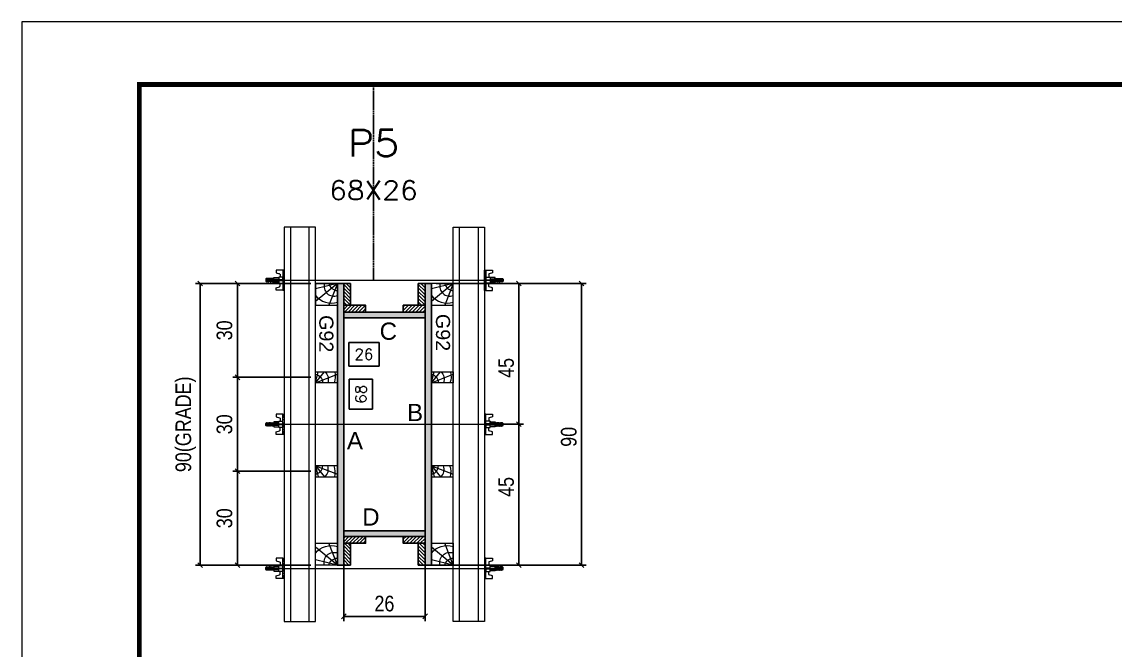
# Model space of a CAD drawing. Extents: x 808 to 7089, y -98 to 17032.
# Drawn here: x 2407 to 3105, y 14334 to 14735 of the extents above; entities that cross this region are included whole.
import ezdxf
from ezdxf.enums import TextEntityAlignment as Align

# ---------------------------------------------------------------- set-up
doc = ezdxf.new("R2010")
doc.units = 0
doc.linetypes.add('DASHED', pattern=[0.75, 0.5, -0.25])
doc.linetypes.add('HIDDEN', pattern=[0.375, 0.25, -0.125])
for name, color, linetype in [('CHAPA', 1, 'Continuous'), ('Cota Seção (2x)', 241, 'Continuous'), ('MEIO_PONT', 93, 'Continuous'), ('Painéis', 200, 'Continuous'), ('SARRAFO', 251, 'Continuous'), ('Texto de Titulo', 7, 'Continuous'), ('Texto Qtd Sarr', 242, 'Continuous'), ('TEXTO_GERAL', 7, 'Continuous')]:
    doc.layers.add(name, color=color, linetype=linetype)
for name, color, linetype, lineweight in [('Folhas', 255, 'Continuous', 9), ('Hachura', 251, 'Continuous', 9), ('Madeira', 126, 'Continuous', 18), ('Perfil Metálico', 224, 'Continuous', 18), ('SARRAFO DE PRESSAO', 251, 'DASHED', 9), ('Texto Seção', 7, 'Continuous', 15)]:
    doc.layers.add(name, color=color, linetype=linetype, lineweight=lineweight)
doc.styles.add('ARIAL', font='arial.ttf')
doc.styles.add('COTA TECNICA 2X', font='techl___.ttf', dxfattribs={"height": 10})
doc.styles.add('ROMANS', font='romans.shx')
doc.styles.add('SANSSERIF', font='sas_____.pfb')
doc.dimstyles.new('SECAO PILAR', dxfattribs={"dimtxt": 10, "dimasz": 3, "dimexe": 3, "dimexo": 3, "dimgap": 3, "dimtad": 1, "dimdec": 1, "dimlfac": 0.5, "dimzin": 12, "dimdsep": 46, "dimtxsty": 'COTA TECNICA 2X', "dimblk1": 'OBLIQUE', "dimblk2": 'OBLIQUE', "dimsah": 1, "dimcen": 0.9, "dimclrd": 256, "dimclre": 256, "dimclrt": 256, "dimadec": 1, "dimazin": 3, "dimtfac": 1, "dimtdec": 1, "dimtmove": 0, "dimatfit": 3, "dimfxl": 1, "dimtolj": 1, "dimtzin": 12, "dimarcsym": 0})
doc.dimstyles.new('SECÇÃO 2', dxfattribs={"dimtxt": 7, "dimasz": 6, "dimexe": 0.18, "dimexo": 2, "dimgap": -4, "dimtad": 3, "dimdec": 1, "dimlfac": 0.5, "dimzin": 12, "dimdsep": 46, "dimtxsty": 'ROMANS', "dimblk": 'ARCHTICK', "dimcen": 0.09, "dimse1": 1, "dimse2": 1, "dimsd1": 1, "dimsd2": 1, "dimclrd": 180, "dimclre": 5, "dimclrt": 1, "dimadec": 0, "dimazin": 3, "dimtfac": 1, "dimtdec": 1, "dimtofl": 0, "dimtmove": 0, "dimatfit": 3, "dimldrblk": 'ARCHTICK', "dimfxl": 1, "dimtolj": 1, "dimtzin": 0, "dimarcsym": 0})

# ---------------------------------------------------------------- blocks, each defined once
blk = doc.blocks.new('9999999999')
at = {"layer": 'Folhas'}
blk.add_lwpolyline([(98138.98, 34190.21), (99623.98, 34190.21), (99623.98, 35240.21), (98138.98, 35240.21)], close=True, dxfattribs=at)
at = {"layer": 'Folhas', "color": 30, "const_width": 3}
blk.add_lwpolyline([(98213.98, 34230.21), (99583.98, 34230.21), (99583.98, 35200.21), (98213.98, 35200.21)], close=True, dxfattribs=at)
blk = doc.blocks.new('titulo1')
at = {"layer": 'Defpoints', "color": 252, "linetype": 'HIDDEN', "ltscale": 2}
blk.add_line((0, 0), (0, 125), dxfattribs=at)
at = {"layer": 'Defpoints', "style": 'ROMANS', "oblique": 15}
blk.add_attdef('FOLHA', text='', height=10, dxfattribs=at).set_placement((0, 15.58), align=Align.MIDDLE_CENTER)
at = {"layer": 'Texto Qtd Sarr', "color": 3, "style": 'ROMANS', "oblique": 15}
for tag, height, p in [('TITULO', 17, (0, 71.45)), ('SEÇÃO', 12, (0, 41.55))]:
    blk.add_attdef(tag, text='', height=height, dxfattribs=at).set_placement(p, align=Align.MIDDLE_CENTER)
blk = doc.blocks.new('*D1506')
at = {"layer": 'Cota Seção (2x)', "color": 180, "lineweight": -2, "transparency": 16777216}
for p, q in [((2630.79, 14507.06), (2615.79, 14507.06)), ((2615.79, 14507.06), (2615.79, 14488.06)), ((2630.79, 14488.06), (2630.79, 14507.06)), ((2615.79, 14488.06), (2630.79, 14488.06))]:
    blk.add_line(p, q, dxfattribs=at)
at = {"layer": 'Defpoints', "color": 0, "transparency": 16777216}
for p in [(2612.31, 14546.33), (2612.31, 14410.33), (2634.79, 14410.33)]:
    blk.add_point(p, dxfattribs=at)
at = {"layer": 'Cota Seção (2x)', "color": 1, "transparency": 16777216, "insert": (2623.29, 14497.56), "char_height": 7, "attachment_point": 5, "rotation": 90, "style": 'ROMANS'}
blk.add_mtext('\\A1;68', dxfattribs=at)
blk = doc.blocks.new('_ArchTick')
at = {"color": 0, "linetype": 'ByBlock', "const_width": 0.15}
blk.add_lwpolyline([(-0.5, -0.5), (0.5, 0.5)], dxfattribs=at)
blk = doc.blocks.new('*D1507')
at = {"layer": 'Cota Seção (2x)', "color": 180, "lineweight": -2, "transparency": 16777216}
for p, q in [((2634.89, 14530.53), (2615.56, 14530.53)), ((2615.56, 14530.53), (2615.56, 14515.53)), ((2634.89, 14515.53), (2634.89, 14530.53)), ((2615.56, 14515.53), (2634.89, 14515.53))]:
    blk.add_line(p, q, dxfattribs=at)
at = {"layer": 'Defpoints', "color": 0, "transparency": 16777216}
for p in [(2612.31, 14546.33), (2664.31, 14546.33), (2664.31, 14511.53)]:
    blk.add_point(p, dxfattribs=at)
at = {"layer": 'Cota Seção (2x)', "color": 1, "transparency": 16777216, "insert": (2625.23, 14523.03), "char_height": 7, "attachment_point": 5, "style": 'ROMANS'}
blk.add_mtext('\\A1;26', dxfattribs=at)
blk = doc.blocks.new('_Oblique')
at = {"color": 0, "linetype": 'ByBlock', "lineweight": -2}
blk.add_line((-0.5, -0.5), (0.5, 0.5), dxfattribs=at)
blk = doc.blocks.new('*D2055')
at = {"layer": 'Cota Seção (2x)', "lineweight": -2, "transparency": 16777216}
for p, q in [((2612.31, 14403.73), (2612.31, 14352.69)), ((2664.31, 14403.73), (2664.31, 14352.69)), ((2612.31, 14355.69), (2664.31, 14355.69))]:
    blk.add_line(p, q, dxfattribs=at)
at = {"layer": 'Defpoints', "color": 0, "transparency": 16777216}
for p in [(2612.31, 14406.73), (2664.31, 14406.73), (2664.31, 14355.69)]:
    blk.add_point(p, dxfattribs=at)
at = {"layer": 'Cota Seção (2x)', "lineweight": -2, "transparency": 16777216, "xscale": 3, "yscale": 3, "zscale": 3, "rotation": 180}
blk.add_blockref('_Oblique', (2612.31, 14355.69), dxfattribs=at)
at = {"layer": 'Cota Seção (2x)', "lineweight": -2, "transparency": 16777216, "xscale": 3, "yscale": 3, "zscale": 3}
blk.add_blockref('_Oblique', (2664.31, 14355.69), dxfattribs=at)
at = {"layer": 'Cota Seção (2x)', "transparency": 16777216, "insert": (2638.31, 14363.79), "char_height": 10, "attachment_point": 5, "style": 'COTA TECNICA 2X'}
blk.add_mtext('\\A1;26', dxfattribs=at)
blk = doc.blocks.new('*D1508')
at = {"layer": 'Cota Seção (2x)', "lineweight": -2, "transparency": 16777216}
for p, q in [((2591.31, 14568.33), (2517.54, 14568.33)), ((2520.54, 14568.33), (2520.54, 14388.33)), ((2591.31, 14388.33), (2517.54, 14388.33))]:
    blk.add_line(p, q, dxfattribs=at)
at = {"layer": 'Defpoints', "color": 0, "transparency": 16777216}
for p in [(2594.31, 14568.33), (2520.54, 14388.33), (2594.31, 14388.33)]:
    blk.add_point(p, dxfattribs=at)
at = {"layer": 'Cota Seção (2x)', "lineweight": -2, "transparency": 16777216, "xscale": 3, "yscale": 3, "zscale": 3}
for p, rotation in [((2520.54, 14568.33), 90), ((2520.54, 14388.33), 270)]:
    blk.add_blockref('_Oblique', p, dxfattribs=dict(at, rotation=rotation))
at = {"layer": 'Cota Seção (2x)', "transparency": 16777216, "insert": (2511.32, 14478.33), "char_height": 10, "attachment_point": 5, "rotation": 90, "style": 'COTA TECNICA 2X'}
blk.add_mtext('\\A1;90(GRADE)', dxfattribs=at)
blk = doc.blocks.new('*D1509')
at = {"layer": 'Cota Seção (2x)', "lineweight": -2, "transparency": 16777216}
for p, q in [((2591.31, 14448.33), (2541.38, 14448.33)), ((2544.38, 14448.33), (2544.38, 14388.33)), ((2591.31, 14388.33), (2541.38, 14388.33))]:
    blk.add_line(p, q, dxfattribs=at)
at = {"layer": 'Defpoints', "color": 0, "transparency": 16777216}
for p in [(2594.31, 14448.33), (2544.38, 14388.33), (2594.31, 14388.33)]:
    blk.add_point(p, dxfattribs=at)
at = {"layer": 'Cota Seção (2x)', "lineweight": -2, "transparency": 16777216, "xscale": 3, "yscale": 3, "zscale": 3}
for p, rotation in [((2544.38, 14448.33), 90), ((2544.38, 14388.33), 270)]:
    blk.add_blockref('_Oblique', p, dxfattribs=dict(at, rotation=rotation))
at = {"layer": 'Cota Seção (2x)', "transparency": 16777216, "insert": (2536.16, 14418.33), "char_height": 10, "attachment_point": 5, "rotation": 90, "style": 'COTA TECNICA 2X'}
blk.add_mtext('\\A1;30', dxfattribs=at)
blk = doc.blocks.new('*D1510')
at = {"layer": 'Cota Seção (2x)', "lineweight": -2, "transparency": 16777216}
for p, q in [((2591.31, 14568.33), (2541.38, 14568.33)), ((2544.38, 14568.33), (2544.38, 14508.33)), ((2591.31, 14508.33), (2541.38, 14508.33))]:
    blk.add_line(p, q, dxfattribs=at)
at = {"layer": 'Defpoints', "color": 0, "transparency": 16777216}
for p in [(2594.31, 14568.33), (2544.38, 14508.33), (2594.31, 14508.33)]:
    blk.add_point(p, dxfattribs=at)
at = {"layer": 'Cota Seção (2x)', "lineweight": -2, "transparency": 16777216, "xscale": 3, "yscale": 3, "zscale": 3}
for p, rotation in [((2544.38, 14568.33), 90), ((2544.38, 14508.33), 270)]:
    blk.add_blockref('_Oblique', p, dxfattribs=dict(at, rotation=rotation))
at = {"layer": 'Cota Seção (2x)', "transparency": 16777216, "insert": (2536.16, 14538.33), "char_height": 10, "attachment_point": 5, "rotation": 90, "style": 'COTA TECNICA 2X'}
blk.add_mtext('\\A1;30', dxfattribs=at)
blk = doc.blocks.new('*D1511')
at = {"layer": 'Cota Seção (2x)', "lineweight": -2, "transparency": 16777216}
for p, q in [((2591.31, 14508.33), (2541.38, 14508.33)), ((2544.38, 14508.33), (2544.38, 14448.33)), ((2591.31, 14448.33), (2541.38, 14448.33))]:
    blk.add_line(p, q, dxfattribs=at)
at = {"layer": 'Defpoints', "color": 0, "transparency": 16777216}
for p in [(2594.31, 14508.33), (2544.38, 14448.33), (2594.31, 14448.33)]:
    blk.add_point(p, dxfattribs=at)
at = {"layer": 'Cota Seção (2x)', "lineweight": -2, "transparency": 16777216, "xscale": 3, "yscale": 3, "zscale": 3}
for p, rotation in [((2544.38, 14508.33), 90), ((2544.38, 14448.33), 270)]:
    blk.add_blockref('_Oblique', p, dxfattribs=dict(at, rotation=rotation))
at = {"layer": 'Cota Seção (2x)', "transparency": 16777216, "insert": (2536.16, 14478.33), "char_height": 10, "attachment_point": 5, "rotation": 90, "style": 'COTA TECNICA 2X'}
blk.add_mtext('\\A1;30', dxfattribs=at)
blk = doc.blocks.new('*D1512')
at = {"layer": 'Cota Seção (2x)', "lineweight": -2, "transparency": 16777216}
for p, q in [((2671.31, 14568.33), (2767.29, 14568.33)), ((2764.29, 14568.33), (2764.29, 14388.33)), ((2671.31, 14388.33), (2767.29, 14388.33))]:
    blk.add_line(p, q, dxfattribs=at)
at = {"layer": 'Defpoints', "color": 0, "transparency": 16777216}
for p in [(2668.31, 14568.33), (2668.31, 14388.33), (2764.29, 14388.33)]:
    blk.add_point(p, dxfattribs=at)
at = {"layer": 'Cota Seção (2x)', "lineweight": -2, "transparency": 16777216, "xscale": 3, "yscale": 3, "zscale": 3}
for p, rotation in [((2764.29, 14568.33), 90), ((2764.29, 14388.33), 270)]:
    blk.add_blockref('_Oblique', p, dxfattribs=dict(at, rotation=rotation))
at = {"layer": 'Cota Seção (2x)', "transparency": 16777216, "insert": (2756.16, 14470.33), "char_height": 10, "attachment_point": 5, "rotation": 90, "style": 'COTA TECNICA 2X'}
blk.add_mtext('\\A1;90', dxfattribs=at)
blk = doc.blocks.new('*D1513')
at = {"layer": 'Cota Seção (2x)', "lineweight": -2, "transparency": 16777216}
for p, q in [((2705.31, 14568.33), (2727.22, 14568.33)), ((2724.22, 14568.33), (2724.22, 14478.33)), ((2705.31, 14478.33), (2727.22, 14478.33))]:
    blk.add_line(p, q, dxfattribs=at)
at = {"layer": 'Defpoints', "color": 0, "transparency": 16777216}
for p in [(2702.31, 14568.33), (2702.31, 14478.33), (2724.22, 14478.33)]:
    blk.add_point(p, dxfattribs=at)
at = {"layer": 'Cota Seção (2x)', "lineweight": -2, "transparency": 16777216, "xscale": 3, "yscale": 3, "zscale": 3}
for p, rotation in [((2724.22, 14568.33), 90), ((2724.22, 14478.33), 270)]:
    blk.add_blockref('_Oblique', p, dxfattribs=dict(at, rotation=rotation))
at = {"layer": 'Cota Seção (2x)', "transparency": 16777216, "insert": (2716.11, 14514.33), "char_height": 10, "attachment_point": 5, "rotation": 90, "style": 'COTA TECNICA 2X'}
blk.add_mtext('\\A1;45', dxfattribs=at)
blk = doc.blocks.new('*D1514')
at = {"layer": 'Cota Seção (2x)', "lineweight": -2, "transparency": 16777216}
for p, q in [((2705.31, 14478.33), (2727.22, 14478.33)), ((2724.22, 14388.33), (2724.22, 14478.33)), ((2705.31, 14388.33), (2727.22, 14388.33))]:
    blk.add_line(p, q, dxfattribs=at)
at = {"layer": 'Defpoints', "color": 0, "transparency": 16777216}
for p in [(2702.31, 14478.33), (2724.22, 14478.33), (2702.31, 14388.33)]:
    blk.add_point(p, dxfattribs=at)
at = {"layer": 'Cota Seção (2x)', "lineweight": -2, "transparency": 16777216, "xscale": 3, "yscale": 3, "zscale": 3}
for p, rotation in [((2724.22, 14478.33), 90), ((2724.22, 14388.33), 270)]:
    blk.add_blockref('_Oblique', p, dxfattribs=dict(at, rotation=rotation))
at = {"layer": 'Cota Seção (2x)', "transparency": 16777216, "insert": (2716.11, 14438.33), "char_height": 10, "attachment_point": 5, "rotation": 90, "style": 'COTA TECNICA 2X'}
blk.add_mtext('\\A1;45', dxfattribs=at)
blk = doc.blocks.new('C')
at = {"layer": 'Hachura', "color": 0}
for p, q in [((0, 3.22), (0, -3.22)), ((0.45, 3.22), (0, 3.22)), ((0.46, 3.16), (0, 3.16)), ((0.46, 3.05), (0, 3.05)), ((0.46, 2.88), (0, 2.88)), ((0, 2.75), (0, -1.16)), ((0.46, 2.65), (0, 2.65)), ((0.46, 2.23), (0, 2.23)), ((0.46, 1.51), (0, 1.51)), ((0.39, 0.49), (0.17, 0.49)), ((0.45, -3.23), (0.45, 3.22)), ((0.45, 3.22), (2.58, 3.22)), ((1.74, 0.97), (0.45, 0.97)), ((1.45, 0.1), (0.45, 0.1)), ((1.35, 1.94), (1.35, 0.96)), ((2.58, 2.39), (1.47, 2.09)), ((1.74, -0.97), (1.74, 0.97)), ((1.74, 0.97), (1.74, 0.84)), ((1.74, 0.97), (1.74, 0.84)), ((1.74, 0.84), (3.35, 0.84)), ((3.35, 0.45), (1.74, 0.45)), ((2.58, 3.22), (2.58, 2.39)), ((3.32, 0.84), (3.32, -0.84)), ((3.35, 0.84), (3.35, -0.84)), ((3.68, 0.45), (3.35, 0.45)), ((3.84, -0.52), (3.35, 0.45)), ((3.35, 0.06), (3.67, -0.57)), ((3.68, 0.45), (4.16, -0.52)), ((3.72, 0.5), (4.25, -0.57)), ((4.37, -0.55), (3.83, 0.53)), ((4.15, 0.45), (3.93, 0.45)), ((4.42, -0.52), (3.93, 0.45)), ((4.15, 0.45), (4.26, 0.45)), ((4.26, 0.45), (4.74, -0.52)), ((4.3, 0.5), (4.83, -0.57)), ((4.95, -0.55), (4.41, 0.53)), ((4.51, 0.45), (4.84, 0.45)), ((5, -0.52), (4.51, 0.45)), ((4.84, 0.45), (5.32, -0.52)), ((4.88, 0.5), (5.41, -0.57)), ((5.53, -0.55), (4.99, 0.53)), ((5.58, -0.52), (5.09, 0.45)), ((5.42, 0.45), (5.09, 0.45)), ((5.58, -0.52), (5.09, 0.45)), ((5.42, 0.45), (5.74, -0.19)), ((5.46, 0.5), (5.74, -0.07)), ((5.74, 0.19), (5.57, 0.53)), ((5.74, 0.32), (5.68, 0.45)), ((5.68, 0.45), (5.74, 0.45)), ((5.74, 0.45), (5.9, 0.29)), ((5.74, 0.45), (5.74, -0.52)), ((5.9, -0.36), (5.9, 0.29)), ((0.45, 0), (0, 0)), ((0.46, -1.52), (0, -1.52)), ((0.46, -2.23), (0, -2.23)), ((0.46, -2.65), (0, -2.65)), ((0.46, -2.88), (0, -2.88)), ((0.46, -3.05), (0, -3.05)), ((0.46, -3.16), (0, -3.16)), ((0, -3.22), (2.57, -3.22)), ((0.08, -0.48), (0.29, -0.48)), ((0.29, -0.48), (0.4, -0.48)), ((0.45, 0), (0.45, -0.97)), ((0.45, -0.16), (1.45, -0.16)), ((0.45, -0.65), (0.45, -0.32)), ((0.45, -3.23), (0.45, -0.65)), ((0.45, -0.97), (1.74, -0.97)), ((1.35, -1.94), (1.35, -0.97)), ((2.58, -2.39), (1.47, -2.1)), ((3.35, -0.32), (1.74, -0.32)), ((3.35, -0.84), (1.74, -0.84)), ((2.58, -3.23), (2.58, -2.39)), ((3.35, -0.07), (3.58, -0.52)), ((3.35, -0.52), (3.58, -0.52)), ((3.84, -0.52), (4.16, -0.52)), ((4.42, -0.52), (4.74, -0.52)), ((4.63, -0.52), (4.74, -0.52)), ((5, -0.52), (5.32, -0.52)), ((5.58, -0.52), (5.74, -0.52)), ((5.74, -0.52), (5.9, -0.36)), ((5.74, -0.52), (5.74, -0.52))]:
    blk.add_line(p, q, dxfattribs=at)
for centre, radius, start, end in [((1.52, 1.94), 0.161, 104.7436, 180), ((1.44, -0.03), 0.129, 272.695, 87.305), ((3.81, 0.39), 0.143, 25.5688, 154.4312), ((4.39, 0.39), 0.143, 25.5688, 154.4312), ((4.97, 0.39), 0.143, 25.5688, 154.4312), ((5.55, 0.39), 0.143, 25.5688, 154.4312), ((0.17, -0.37), 0.174, 221.744, 317.8592), ((1.52, -1.94), 0.161, 180, 255.2564), ((3.71, -0.4), 0.174, 222.1408, 318.256), ((4.29, -0.4), 0.174, 222.1408, 318.256), ((4.87, -0.4), 0.174, 222.1408, 318.256), ((5.45, -0.4), 0.174, 222.1408, 318.256), ((5.61, -0.4), 0.174, 317.8592, 318.256)]:
    blk.add_arc(centre, radius, start, end, dxfattribs=at)
blk = doc.blocks.new('PONTALETE')
at = {"layer": 'Madeira'}
for q in [(2.71, 7), (7, 5.76), (7, 1.74)]:
    blk.add_line((0, 0), q, dxfattribs=at)
blk.add_lwpolyline([(0, 0), (7, 0), (7, 7), (0, 7)], close=True, dxfattribs=at)
for centre, radius, start, end in [((2.04, 0.06), 6.23, 37.2818, 109.0913), ((1.09, 0.9), 3.19, 343.603, 109.9847), ((-0.21, -0.78), 3.09, 14.6322, 86.0383)]:
    blk.add_arc(centre, radius, start, end, dxfattribs=at)
blk = doc.blocks.new('MEIO PONTALETE')
at = {"layer": 'Madeira'}
for q in [(2.71, 7), (3.5, 2.88), (3.5, 0.87)]:
    blk.add_line((0, 0), q, dxfattribs=at)
blk.add_lwpolyline([(0, 0), (3.5, 0), (3.5, 7), (0, 7)], close=True, dxfattribs=at)
for centre, radius, start, end in [((2.04, 0.06), 6.23, 76.4499, 109.0913), ((1.09, 0.9), 3.19, 40.9063, 109.9847), ((-0.21, -0.78), 3.09, 14.6322, 86.0383)]:
    blk.add_arc(centre, radius, start, end, dxfattribs=at)

msp = doc.modelspace()

# ---------------------------------------------------------------- hatches: boundary and pattern name
at = {"layer": 'Hachura'}
h = msp.add_hatch(color=256, dxfattribs=at)
h.dxf.hatch_style = 1
h.paths.add_polyline_path([(2612.31, 14388.33), (2608.31, 14388.33), (2608.31, 14568.33), (2612.31, 14568.33)])
h = msp.add_hatch(color=256, dxfattribs=at)
h.dxf.hatch_style = 1
h.paths.add_polyline_path([(2612.31, 14388.33), (2608.31, 14388.33), (2608.31, 14568.33), (2612.31, 14568.33)])
h = msp.add_hatch(dxfattribs=at)
h.set_pattern_fill('ANSI31', color=256, scale=0.5, angle=90, style=0)
h.set_pattern_definition([(135, (-20279.0953, 23692.2769), (-1.12253202, -1.12253202), [])])
h.paths.add_polyline_path([(2612.31, 14554.33), (2616.71, 14554.33), (2616.71, 14568.33), (2612.31, 14568.33)])
h = msp.add_hatch(dxfattribs=at)
h.set_pattern_fill('ANSI31', color=256, scale=0.5, angle=90, style=0)
h.set_pattern_definition([(135, (-20265.0953, 23692.2769), (-1.12253202, -1.12253202), [])])
h.paths.add_polyline_path([(2664.31, 14554.33), (2659.91, 14554.33), (2659.91, 14568.33), (2664.31, 14568.33)])
h = msp.add_hatch(color=256, dxfattribs=at)
h.dxf.hatch_style = 1
h.paths.add_polyline_path([(2664.31, 14388.33), (2668.31, 14388.33), (2668.31, 14568.33), (2664.31, 14568.33)])
h = msp.add_hatch(color=256, dxfattribs=at)
h.dxf.hatch_style = 1
h.paths.add_polyline_path([(2664.31, 14388.33), (2668.31, 14388.33), (2668.31, 14568.33), (2664.31, 14568.33)])
h = msp.add_hatch(dxfattribs=at)
h.set_pattern_fill('ANSI31', color=256, scale=0.5, style=0)
h.set_pattern_definition([(45, (12115.2647, 37334.1332), (-1.12253202, 1.12253202), [])])
h.paths.add_polyline_path([(2626.31, 14549.93), (2626.31, 14554.33), (2612.31, 14554.33), (2612.31, 14549.93)])
h = msp.add_hatch(dxfattribs=at)
h.set_pattern_fill('ANSI31', color=256, scale=0.5, style=0)
h.set_pattern_definition([(45, (12129.2647, 37334.1332), (-1.12253202, 1.12253202), [])])
h.paths.add_polyline_path([(2650.31, 14549.93), (2650.31, 14554.33), (2664.31, 14554.33), (2664.31, 14549.93)])
h = msp.add_hatch(color=256, dxfattribs=at)
h.dxf.hatch_style = 1
h.paths.add_polyline_path([(2612.31, 14549.93), (2612.31, 14546.33), (2664.31, 14546.33), (2664.31, 14549.93)])
h = msp.add_hatch(color=256, dxfattribs=at)
h.dxf.hatch_style = 1
h.paths.add_polyline_path([(2612.31, 14549.93), (2612.31, 14546.33), (2664.31, 14546.33), (2664.31, 14549.93)])
h = msp.add_hatch(color=256, dxfattribs=at)
h.dxf.hatch_style = 1
h.paths.add_polyline_path([(2612.31, 14410.33), (2612.31, 14406.73), (2664.31, 14406.73), (2664.31, 14410.33)])
h = msp.add_hatch(color=256, dxfattribs=at)
h.dxf.hatch_style = 1
h.paths.add_polyline_path([(2612.31, 14410.33), (2612.31, 14406.73), (2664.31, 14406.73), (2664.31, 14410.33)])
h = msp.add_hatch(dxfattribs=at)
h.set_pattern_fill('ANSI31', color=256, scale=0.5, style=0)
h.set_pattern_definition([(45, (12115.2647, 37298.1332), (-1.12253202, 1.12253202), [])])
h.paths.add_polyline_path([(2626.31, 14406.73), (2626.31, 14402.33), (2612.31, 14402.33), (2612.31, 14406.73)])
h = msp.add_hatch(dxfattribs=at)
h.set_pattern_fill('ANSI31', color=256, scale=0.5, style=0)
h.set_pattern_definition([(45, (12129.2647, 37298.1332), (-1.12253202, 1.12253202), [])])
h.paths.add_polyline_path([(2650.31, 14406.73), (2650.31, 14402.33), (2664.31, 14402.33), (2664.31, 14406.73)])
h = msp.add_hatch(dxfattribs=at)
h.set_pattern_fill('ANSI31', color=256, scale=0.5, angle=90, style=0)
h.set_pattern_definition([(135, (-20279.0953, 23891.2769), (-1.12253202, -1.12253202), [])])
h.paths.add_polyline_path([(2612.31, 14402.33), (2616.71, 14402.33), (2616.71, 14388.33), (2612.31, 14388.33)])
h = msp.add_hatch(dxfattribs=at)
h.set_pattern_fill('ANSI31', color=256, scale=0.5, angle=90, style=0)
h.set_pattern_definition([(135, (-20265.0953, 23891.2769), (-1.12253202, -1.12253202), [])])
h.paths.add_polyline_path([(2664.31, 14402.33), (2659.91, 14402.33), (2659.91, 14388.33), (2664.31, 14388.33)])

# ---------------------------------------------------------------- linework, layer by layer
at = {"layer": 'CHAPA'}
for points in [[(2612.31, 14388.33), (2608.31, 14388.33), (2608.31, 14568.33), (2612.31, 14568.33)], [(2612.31, 14388.33), (2608.31, 14388.33), (2608.31, 14568.33), (2612.31, 14568.33)], [(2664.31, 14388.33), (2668.31, 14388.33), (2668.31, 14568.33), (2664.31, 14568.33)], [(2664.31, 14388.33), (2668.31, 14388.33), (2668.31, 14568.33), (2664.31, 14568.33)], [(2612.31, 14549.93), (2612.31, 14546.33), (2664.31, 14546.33), (2664.31, 14549.93)], [(2612.31, 14549.93), (2612.31, 14546.33), (2664.31, 14546.33), (2664.31, 14549.93)], [(2612.31, 14410.33), (2612.31, 14406.73), (2664.31, 14406.73), (2664.31, 14410.33)], [(2612.31, 14410.33), (2612.31, 14406.73), (2664.31, 14406.73), (2664.31, 14410.33)]]:
    msp.add_lwpolyline(points, close=True, dxfattribs=at)
at = {"layer": 'Hachura'}
for p, q in [((2563.51, 14570.33), (2709.31, 14570.33)), ((2563.51, 14478.33), (2709.31, 14478.32)), ((2563.51, 14386.32), (2709.31, 14386.32))]:
    msp.add_line(p, q, dxfattribs=at)
at = {"layer": 'Madeira'}
for points in [[(2608.31, 14388.33), (2594.31, 14388.33), (2594.31, 14568.33), (2608.31, 14568.33)], [(2668.31, 14388.33), (2682.31, 14388.33), (2682.31, 14568.33), (2668.31, 14568.33)]]:
    msp.add_lwpolyline(points, close=True, dxfattribs=at)
at = {"layer": 'Painéis'}
msp.add_lwpolyline([(2664.31, 14546.33), (2612.31, 14546.33), (2612.31, 14410.33), (2664.31, 14410.33)], close=True, dxfattribs=at)
at = {"layer": 'Perfil Metálico'}
for points in [[(2574.31, 14352.33), (2594.31, 14352.33), (2594.31, 14604.33), (2574.31, 14604.33)], [(2590.31, 14604.33), (2578.31, 14604.33), (2578.31, 14352.33), (2590.31, 14352.33)], [(2702.31, 14352.33), (2682.31, 14352.33), (2682.31, 14604.33), (2702.31, 14604.33)], [(2686.31, 14604.33), (2698.31, 14604.33), (2698.31, 14352.33), (2686.31, 14352.33)]]:
    msp.add_lwpolyline(points, close=True, dxfattribs=at)
at = {"layer": 'SARRAFO'}
for points in [[(2616.71, 14568.33), (2616.71, 14554.33), (2612.31, 14554.33), (2612.31, 14568.33)], [(2659.91, 14568.33), (2659.91, 14554.33), (2664.31, 14554.33), (2664.31, 14568.33)], [(2612.31, 14554.33), (2626.31, 14554.33), (2626.31, 14549.93), (2612.31, 14549.93)], [(2664.31, 14554.33), (2650.31, 14554.33), (2650.31, 14549.93), (2664.31, 14549.93)], [(2612.31, 14402.33), (2626.31, 14402.33), (2626.31, 14406.73), (2612.31, 14406.73)], [(2664.31, 14402.33), (2650.31, 14402.33), (2650.31, 14406.73), (2664.31, 14406.73)], [(2616.71, 14388.33), (2616.71, 14402.33), (2612.31, 14402.33), (2612.31, 14388.33)], [(2659.91, 14388.33), (2659.91, 14402.33), (2664.31, 14402.33), (2664.31, 14388.33)]]:
    msp.add_lwpolyline(points, close=True, dxfattribs=at)

# ---------------------------------------------------------------- block references
at = {"layer": 'Hachura', "linetype": 'Continuous', "yscale": 2, "zscale": 2}
for p, xscale, rotation in [((2574.31, 14570.33), 2, 179.9999999999999), ((2702.31, 14570.32), -2, 180)]:
    msp.add_blockref('C', p, dxfattribs=dict(at, xscale=xscale, rotation=rotation))
for p, xscale in [((2574.31, 14478.33), -2), ((2702.31, 14478.33), 2), ((2574.31, 14386.32), -2), ((2702.31, 14386.33), 2)]:
    msp.add_blockref('C', p, dxfattribs=dict(at, xscale=xscale))
at = {"layer": 'MEIO_PONT'}
for name, p, xscale, yscale, zscale, rotation in [('PONTALETE', (2608.31, 14568.33), 2, 2, 2, 179.9999999999999), ('PONTALETE', (2682.31, 14568.33), 2, 2, 2, 179.9999999999999), ('MEIO PONTALETE', (2594.31, 14504.83), -1.999999997962732, 1.999999997962732, 1.999999997962732, 270), ('MEIO PONTALETE', (2668.31, 14504.83), -1.999999997962732, 1.999999997962732, 1.999999997962732, 270), ('MEIO PONTALETE', (2594.31, 14451.83), 1.999999997962732, 1.999999997962732, 1.999999997962732, 270), ('MEIO PONTALETE', (2668.31, 14451.83), 1.999999997962732, 1.999999997962732, 1.999999997962732, 270)]:
    msp.add_blockref(name, p, dxfattribs=dict(at, xscale=xscale, yscale=yscale, zscale=zscale, rotation=rotation))
at = {"layer": 'MEIO_PONT', "xscale": -2, "yscale": 2, "zscale": 2}
for p in [(2608.31, 14388.33), (2682.31, 14388.33)]:
    msp.add_blockref('PONTALETE', p, dxfattribs=at)
at = {"layer": 'SARRAFO DE PRESSAO', "color": 6, "linetype": 'ByBlock'}
msp.add_blockref('9999999999', (-95732.31, -20504.88), dxfattribs=at)
at = {"layer": 'Texto Seção'}
ref = msp.add_blockref('titulo1', (2631.31, 14570.33), dxfattribs=at)
ref.add_attrib('TITULO', 'P5', dxfattribs={"layer": 'Texto de Titulo', "color": 7, "height": 17, "style": 'ROMANS', "width": 1.1}).set_placement((2631.31, 14657.83), align=Align.MIDDLE_CENTER)
ref.add_attrib('SEÇÃO', '68X26', dxfattribs={"layer": 'Texto de Titulo', "color": 7, "height": 12, "style": 'ROMANS', "width": 1.1}).set_placement((2631.31, 14627.83), align=Align.MIDDLE_CENTER)

# ---------------------------------------------------------------- texts
at = {"layer": 'TEXTO_GERAL', "color": 0, "linetype": 'Continuous', "style": 'SANSSERIF'}
for p in [(2601.21, 14548.05), (2675.76, 14548.81)]:
    msp.add_text('G92', height=9, rotation=270, dxfattribs=at).set_placement(p, align=Align.MIDDLE_LEFT)
at = {"layer": 'TEXTO_GERAL', "style": 'ARIAL'}
for s, p in [('C', (2640.81, 14537.8)), ('B', (2657.92, 14485.88)), ('A', (2619.49, 14467.91)), ('D', (2629.69, 14419.15))]:
    msp.add_text(s, height=11, dxfattribs=at).set_placement(p, align=Align.MIDDLE_CENTER)

# ---------------------------------------------------------------- dimensions: what is measured, and where the dimension line sits
at = {"layer": 'Cota Seção (2x)', "color": 241}
dim = msp.add_linear_dim(base=(2520.54, 14388.33), p1=(2594.31, 14568.33), p2=(2594.31, 14388.33), angle=270, text='<>(GRADE)', dimstyle='SECAO PILAR', dxfattribs=at)
dim.commit()
dim.dimension.update_dxf_attribs({"geometry": '*D1508', "text_midpoint": (2511.32, 14478.33)})
for base, p1, p2, picture, middle in [((2544.38, 14508.33), (2594.31, 14568.33), (2594.31, 14508.33), '*D1510', (2536.16, 14538.33)), ((2544.38, 14448.33), (2594.31, 14508.33), (2594.31, 14448.33), '*D1511', (2536.16, 14478.33)), ((2544.38, 14388.33), (2594.31, 14448.33), (2594.31, 14388.33), '*D1509', (2536.16, 14418.33))]:
    dim = msp.add_linear_dim(base=base, p1=p1, p2=p2, angle=270, dimstyle='SECAO PILAR', dxfattribs=at)
    dim.commit()
    dim.dimension.update_dxf_attribs({"geometry": picture, "text_midpoint": middle})
for base, p1, p2, angle, dimstyle, picture, middle in [((2764.29, 14388.33), (2668.31, 14568.33), (2668.31, 14388.33), 270, 'SECAO PILAR', '*D1512', (2764.29, 14470.33)), ((2724.22, 14478.33), (2702.31, 14568.33), (2702.31, 14478.33), 270, 'SECAO PILAR', '*D1513', (2724.22, 14514.33)), ((2634.79, 14410.33), (2612.31, 14546.33), (2612.31, 14410.33), 270, 'SECÇÃO 2', '*D1506', (2634.79, 14497.56)), ((2724.22, 14478.33), (2702.31, 14388.33), (2702.31, 14478.33), 90, 'SECAO PILAR', '*D1514', (2724.22, 14438.33))]:
    dim = msp.add_linear_dim(base=base, p1=p1, p2=p2, angle=angle, dimstyle=dimstyle, dxfattribs=at)
    dim.commit()
    dim.dimension.update_dxf_attribs({"geometry": picture, "text_midpoint": middle, "dimtype": 160})
dim = msp.add_linear_dim(base=(2664.31, 14511.53), p1=(2612.31, 14546.33), p2=(2664.31, 14546.33), dimstyle='SECÇÃO 2', dxfattribs=at)
dim.commit()
dim.dimension.update_dxf_attribs({"geometry": '*D1507', "text_midpoint": (2625.23, 14511.53), "dimtype": 160})
dim = msp.add_linear_dim(base=(2664.31, 14355.69), p1=(2612.31, 14406.73), p2=(2664.31, 14406.73), dimstyle='SECAO PILAR', dxfattribs=at)
dim.commit()
dim.dimension.update_dxf_attribs({"geometry": '*D2055', "text_midpoint": (2638.31, 14363.79)})

doc.saveas('drawing.dxf')
